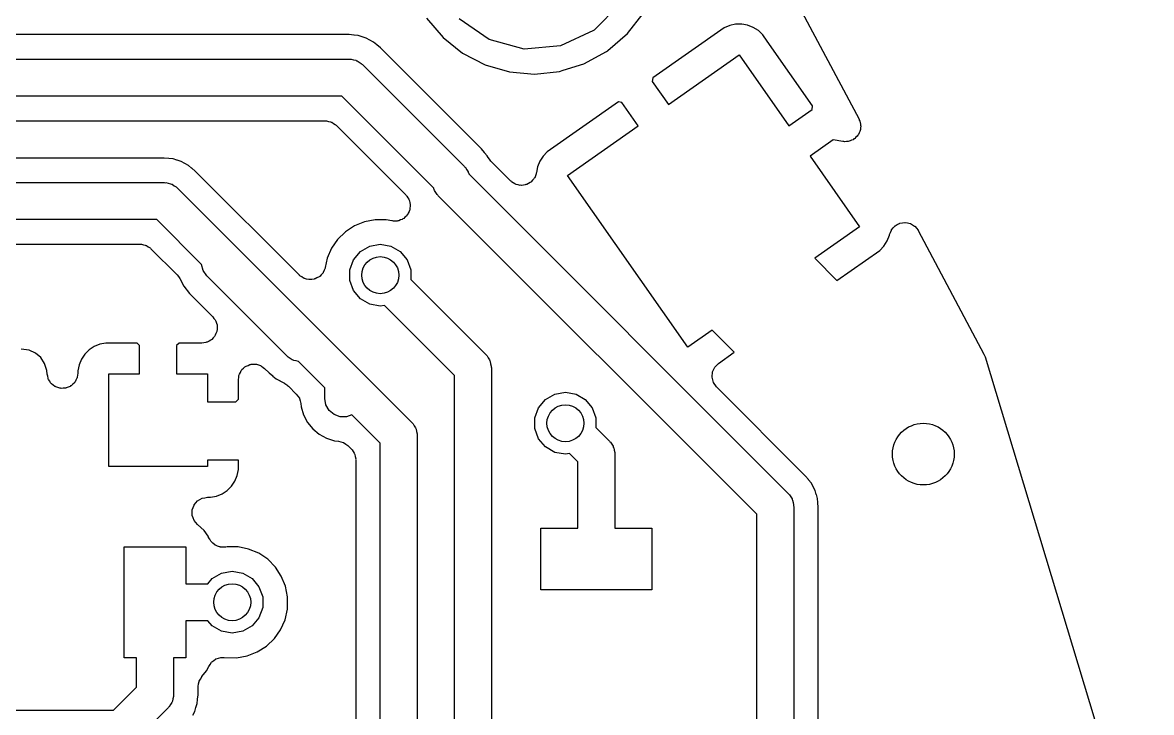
# Model space of a CAD drawing. Extents: x 76 to 124.9, y -113.7 to -66.
# Drawn here: x 114.4 to 123.55, y -83.74 to -78.15 of the extents above; entities that cross this region are included whole.
import ezdxf

# ---------------------------------------------------------------- set-up
doc = ezdxf.new("R2010")
doc.units = 0
doc.header["$MEASUREMENT"] = 0
doc.layers.add('BLACK', color=7, linetype='CONTINUOUS')

msp = doc.modelspace()

# ---------------------------------------------------------------- linework, layer by layer
at = {"layer": 'Black'}
for p, q in [((120.003, -76.7246), (121.179, -78.9354)), ((119.242, -78.0051), (119.033, -78.2138)), ((119.304, -78.2417), (119.431, -78.081)), ((117.675, -78.1179), (117.808, -78.2742)), ((118.181, -78.2915), (117.939, -78.1222)), ((120.086, -78.1973), (119.509, -78.6011)), ((120.131, -78.1774), (120.086, -78.1973)), ((120.179, -78.1668), (120.131, -78.1774)), ((120.228, -78.1657), (120.179, -78.1668)), ((120.276, -78.1743), (120.228, -78.1657)), ((120.322, -78.1921), (120.276, -78.1743)), ((120.364, -78.2186), (120.322, -78.1921)), ((117.049, -78.251), (113.939, -78.251)), ((117.086, -78.2551), (117.049, -78.251)), ((117.087, -78.2551), (117.086, -78.2551)), ((117.087, -78.2553), (117.087, -78.2551)), ((117.121, -78.2587), (117.087, -78.2553)), ((117.152, -78.2687), (117.121, -78.2587)), ((117.153, -78.2688), (117.152, -78.2687)), ((117.154, -78.2691), (117.153, -78.2688)), ((117.186, -78.2789), (117.154, -78.2691)), ((117.215, -78.2949), (117.186, -78.2789)), ((117.808, -78.2742), (117.967, -78.4019)), ((118.466, -78.368), (118.181, -78.2915)), ((119.028, -78.2176), (118.76, -78.3423)), ((119.033, -78.2138), (119.028, -78.2176)), ((119.144, -78.3789), (119.304, -78.2417)), ((120.399, -78.2526), (120.364, -78.2186)), ((120.435, -78.303), (120.399, -78.2526)), ((117.215, -78.2952), (117.215, -78.2949)), ((117.216, -78.2956), (117.215, -78.2952)), ((117.245, -78.3114), (117.216, -78.2956)), ((117.271, -78.3328), (117.245, -78.3114)), ((117.272, -78.3331), (117.271, -78.3328)), ((117.272, -78.3336), (117.272, -78.3331)), ((117.301, -78.3575), (117.272, -78.3336)), ((118.121, -79.1777), (117.301, -78.3575)), ((118.76, -78.3423), (118.466, -78.368)), ((119.133, -78.387), (119.141, -78.3816)), ((119.141, -78.3816), (119.144, -78.3789)), ((120.803, -78.8294), (120.435, -78.303)), ((112.362, -78.45), (117.05, -78.45)), ((117.05, -78.45), (117.057, -78.4511)), ((117.057, -78.4511), (117.063, -78.4506)), ((117.063, -78.4506), (117.082, -78.4556)), ((117.082, -78.4556), (117.101, -78.459)), ((117.101, -78.459), (117.107, -78.4623)), ((117.107, -78.4623), (117.113, -78.4641)), ((117.113, -78.4641), (117.129, -78.4753)), ((117.129, -78.4753), (117.146, -78.4851)), ((117.967, -78.4019), (118.149, -78.496)), ((118.948, -78.4877), (119.133, -78.387)), ((119.635, -78.8177), (120.209, -78.4162)), ((120.209, -78.4162), (120.61, -78.9896)), ((117.146, -78.4851), (117.151, -78.4901)), ((117.151, -78.4901), (117.156, -78.4939)), ((117.156, -78.4939), (117.981, -79.3189)), ((118.149, -78.496), (118.346, -78.5531)), ((118.346, -78.5531), (118.549, -78.571)), ((118.549, -78.571), (118.753, -78.5489)), ((118.753, -78.5489), (118.782, -78.5397)), ((118.782, -78.5397), (118.948, -78.4877)), ((118.782, -78.5397), (118.782, -78.5397)), ((119.509, -78.6011), (119.504, -78.6297)), ((119.504, -78.6297), (119.635, -78.8177)), ((116.988, -78.75), (112.3, -78.75)), ((117.733, -79.4951), (116.988, -78.75)), ((119.229, -78.7967), (118.653, -79.2006)), ((119.258, -78.8018), (119.229, -78.7967)), ((119.39, -78.9898), (119.258, -78.8018)), ((120.798, -78.858), (120.803, -78.8294)), ((120.61, -78.9896), (120.798, -78.858)), ((112.301, -78.949), (116.854, -78.949)), ((116.854, -78.949), (116.859, -78.95)), ((116.859, -78.95), (116.865, -78.9495)), ((116.865, -78.9495), (116.88, -78.9537)), ((116.88, -78.9537), (116.896, -78.9565)), ((116.896, -78.9565), (116.901, -78.9593)), ((116.901, -78.9593), (116.906, -78.9607)), ((116.906, -78.9607), (116.92, -78.9701)), ((116.92, -78.9701), (116.934, -78.9782)), ((116.934, -78.9782), (116.938, -78.9825)), ((116.938, -78.9825), (116.942, -78.9856)), ((116.942, -78.9856), (117.506, -79.5498)), ((118.816, -79.3913), (119.39, -78.9898)), ((121.179, -78.9354), (121.181, -78.9437)), ((121.181, -78.9437), (121.186, -78.9513)), ((121.186, -78.9513), (121.188, -78.9642)), ((121.191, -79.0201), (121.187, -79.0282)), ((121.188, -78.9642), (121.192, -78.9767)), ((121.193, -78.9941), (121.191, -79.007)), ((121.191, -79.007), (121.191, -79.0201)), ((121.192, -78.9767), (121.192, -78.9854)), ((121.192, -78.9854), (121.193, -78.9941)), ((120.97, -79.1037), (120.782, -79.2353)), ((121.047, -79.1172), (120.97, -79.1037)), ((121.055, -79.1172), (121.047, -79.1172)), ((121.064, -79.119), (121.055, -79.1172)), ((121.077, -79.1172), (121.064, -79.119)), ((121.09, -79.1172), (121.077, -79.1172)), ((121.098, -79.1142), (121.09, -79.1172)), ((121.107, -79.113), (121.098, -79.1142)), ((121.119, -79.1068), (121.107, -79.113)), ((121.131, -79.1023), (121.119, -79.1068)), ((121.138, -79.0967), (121.131, -79.1023)), ((121.145, -79.0926), (121.138, -79.0967)), ((121.154, -79.0828), (121.145, -79.0926)), ((121.164, -79.0744), (121.154, -79.0828)), ((121.168, -79.0668), (121.164, -79.0744)), ((121.174, -79.0603), (121.168, -79.0668)), ((121.179, -79.0482), (121.174, -79.0603)), ((121.186, -79.0368), (121.179, -79.0482)), ((121.187, -79.0282), (121.186, -79.0368)), ((118.144, -79.2067), (118.121, -79.1777)), ((118.145, -79.2072), (118.144, -79.2067)), ((118.145, -79.2078), (118.145, -79.2072)), ((118.166, -79.2336), (118.145, -79.2078)), ((118.653, -79.2006), (118.619, -79.2362)), ((115.549, -79.251), (112.356, -79.251)), ((115.586, -79.2551), (115.549, -79.251)), ((115.587, -79.2551), (115.586, -79.2551)), ((115.587, -79.2553), (115.587, -79.2551)), ((115.621, -79.2587), (115.587, -79.2553)), ((115.652, -79.2687), (115.621, -79.2587)), ((115.653, -79.2688), (115.652, -79.2687)), ((115.654, -79.2691), (115.653, -79.2688)), ((115.686, -79.2789), (115.654, -79.2691)), ((115.715, -79.2949), (115.686, -79.2789)), ((115.715, -79.2952), (115.715, -79.2949)), ((115.716, -79.2956), (115.715, -79.2952)), ((115.745, -79.3114), (115.716, -79.2956)), ((118.173, -79.2459), (118.166, -79.2336)), ((118.184, -79.2611), (118.173, -79.2459)), ((118.195, -79.2767), (118.184, -79.2611)), ((118.355, -79.4361), (118.195, -79.2767)), ((118.592, -79.2777), (118.574, -79.3236)), ((118.619, -79.2362), (118.592, -79.2777)), ((120.782, -79.2353), (121.184, -79.8087)), ((115.771, -79.3328), (115.745, -79.3114)), ((115.772, -79.3331), (115.771, -79.3328)), ((115.772, -79.3336), (115.772, -79.3331)), ((115.801, -79.3575), (115.772, -79.3336)), ((116.644, -80.2), (115.801, -79.3575)), ((117.981, -79.3189), (117.985, -79.3243)), ((117.985, -79.3243), (117.99, -79.3286)), ((117.99, -79.3286), (118, -79.3456)), ((118, -79.3456), (118.011, -79.3616)), ((118.011, -79.3616), (118.013, -79.368)), ((118.013, -79.368), (118.016, -79.3737)), ((118.016, -79.3737), (118.017, -79.3799)), ((118.017, -79.3799), (120.606, -81.9689)), ((118.564, -79.3801), (118.557, -79.3949)), ((118.566, -79.3694), (118.564, -79.3746)), ((118.564, -79.3746), (118.564, -79.3801)), ((118.574, -79.3236), (118.566, -79.3694)), ((119.791, -80.7838), (118.816, -79.3913)), ((112.35, -79.45), (115.55, -79.45)), ((115.55, -79.45), (115.557, -79.4511)), ((115.557, -79.4511), (115.563, -79.4506)), ((115.563, -79.4506), (115.582, -79.4556)), ((115.582, -79.4556), (115.601, -79.459)), ((115.601, -79.459), (115.607, -79.4623)), ((115.607, -79.4623), (115.613, -79.4641)), ((115.613, -79.4641), (115.629, -79.4753)), ((115.629, -79.4753), (115.646, -79.4851)), ((118.359, -79.4393), (118.355, -79.4361)), ((118.363, -79.4435), (118.359, -79.4393)), ((118.377, -79.4517), (118.363, -79.4435)), ((118.39, -79.461), (118.377, -79.4517)), ((118.396, -79.4624), (118.39, -79.461)), ((118.4, -79.4652), (118.396, -79.4624)), ((118.416, -79.468), (118.4, -79.4652)), ((118.432, -79.4723), (118.416, -79.468)), ((118.438, -79.4718), (118.432, -79.4723)), ((118.443, -79.4727), (118.438, -79.4718)), ((118.459, -79.4699), (118.443, -79.4727)), ((118.475, -79.4685), (118.459, -79.4699)), ((118.48, -79.4662), (118.475, -79.4685)), ((118.486, -79.4652), (118.48, -79.4662)), ((118.5, -79.457), (118.486, -79.4652)), ((118.515, -79.4501), (118.5, -79.457)), ((118.519, -79.4462), (118.515, -79.4501)), ((118.523, -79.4435), (118.519, -79.4462)), ((118.534, -79.431), (118.523, -79.4435)), ((118.545, -79.4194), (118.534, -79.431)), ((118.548, -79.4144), (118.545, -79.4194)), ((118.551, -79.4102), (118.548, -79.4144)), ((118.557, -79.3949), (118.551, -79.4102)), ((115.646, -79.4851), (115.651, -79.4901)), ((115.651, -79.4901), (115.656, -79.4939)), ((115.656, -79.4939), (117.556, -81.3939)), ((117.506, -79.5498), (117.51, -79.5557)), ((117.51, -79.5557), (117.516, -79.5606)), ((117.516, -79.5606), (117.523, -79.5734)), ((117.523, -79.5734), (117.531, -79.5854)), ((117.734, -79.5013), (117.733, -79.4951)), ((117.737, -79.507), (117.734, -79.5013)), ((117.739, -79.5134), (117.737, -79.507)), ((117.75, -79.5294), (117.739, -79.5134)), ((117.76, -79.5464), (117.75, -79.5294)), ((117.765, -79.5507), (117.76, -79.5464)), ((117.769, -79.5561), (117.765, -79.5507)), ((120.35, -82.1371), (117.769, -79.5561)), ((117.531, -79.5854), (117.533, -79.5924)), ((117.533, -79.5924), (117.536, -79.5987)), ((117.536, -79.5987), (117.539, -79.6132)), ((117.539, -79.6132), (117.542, -79.6273)), ((117.54, -79.656), (117.539, -79.6706)), ((117.543, -79.6417), (117.54, -79.656)), ((117.542, -79.6273), (117.542, -79.6345)), ((117.542, -79.6345), (117.543, -79.6417)), ((115.488, -79.75), (112.412, -79.75)), ((115.851, -80.1127), (115.488, -79.75)), ((117.259, -79.7507), (117.173, -79.7672)), ((117.347, -79.7513), (117.259, -79.7507)), ((117.393, -79.7606), (117.347, -79.7513)), ((117.463, -79.7528), (117.45, -79.7589)), ((117.477, -79.7482), (117.463, -79.7528)), ((117.483, -79.7437), (117.477, -79.7482)), ((117.49, -79.7406), (117.483, -79.7437)), ((117.5, -79.7303), (117.49, -79.7406)), ((117.511, -79.7212), (117.5, -79.7303)), ((117.515, -79.715), (117.511, -79.7212)), ((117.52, -79.7099), (117.515, -79.715)), ((117.526, -79.6967), (117.52, -79.7099)), ((117.534, -79.6842), (117.526, -79.6967)), ((117.536, -79.6771), (117.534, -79.6842)), ((117.539, -79.6706), (117.536, -79.6771)), ((117.017, -79.8484), (116.954, -79.91)), ((117.091, -79.8002), (117.017, -79.8484)), ((117.173, -79.7672), (117.091, -79.8002)), ((117.4, -79.7609), (117.393, -79.7606)), ((117.407, -79.7627), (117.4, -79.7609)), ((117.422, -79.7615), (117.407, -79.7627)), ((117.436, -79.7619), (117.422, -79.7615)), ((117.443, -79.7596), (117.436, -79.7619)), ((117.45, -79.7589), (117.443, -79.7596)), ((121.184, -79.8087), (120.82, -80.0632)), ((121.434, -79.8537), (121.441, -79.8354)), ((121.441, -79.8354), (121.442, -79.8337)), ((121.442, -79.8337), (121.443, -79.8316)), ((121.443, -79.8316), (121.456, -79.8171)), ((121.456, -79.8171), (121.469, -79.8021)), ((121.469, -79.8021), (121.47, -79.801)), ((121.47, -79.801), (121.472, -79.7994)), ((121.472, -79.7994), (121.489, -79.7902)), ((121.489, -79.7902), (121.506, -79.7804)), ((121.506, -79.7804), (121.508, -79.78)), ((121.508, -79.78), (121.51, -79.779)), ((121.51, -79.779), (121.53, -79.7763)), ((121.53, -79.7763), (121.549, -79.7729)), ((121.549, -79.7729), (121.551, -79.7732)), ((121.551, -79.7732), (121.553, -79.7729)), ((121.553, -79.7729), (121.572, -79.777)), ((121.572, -79.777), (121.592, -79.7804)), ((121.592, -79.7804), (121.594, -79.7815)), ((121.594, -79.7815), (121.596, -79.782)), ((121.596, -79.782), (121.612, -79.7923)), ((121.612, -79.7923), (121.629, -79.8021)), ((121.629, -79.8021), (121.631, -79.8038)), ((121.631, -79.8038), (121.633, -79.805)), ((121.633, -79.805), (121.645, -79.8204)), ((121.645, -79.8204), (121.657, -79.8354)), ((121.657, -79.8354), (121.658, -79.8374)), ((121.658, -79.8374), (121.659, -79.8392)), ((121.659, -79.8392), (122.191, -80.8401)), ((116.954, -79.91), (116.905, -79.9826)), ((121.381, -79.9638), (121.408, -79.9223)), ((121.408, -79.9223), (121.426, -79.8764)), ((121.426, -79.8762), (121.427, -79.8741)), ((121.426, -79.8764), (121.426, -79.8762)), ((121.427, -79.8719), (121.434, -79.8537)), ((121.427, -79.8741), (121.427, -79.8719)), ((112.546, -79.949), (115.354, -79.949)), ((115.354, -79.949), (115.359, -79.95)), ((115.359, -79.95), (115.365, -79.9495)), ((115.365, -79.9495), (115.38, -79.9537)), ((115.38, -79.9537), (115.396, -79.9565)), ((115.396, -79.9565), (115.401, -79.9593)), ((115.401, -79.9593), (115.406, -79.9607)), ((115.406, -79.9607), (115.42, -79.9701)), ((115.42, -79.9701), (115.434, -79.9782)), ((115.434, -79.9782), (115.438, -79.9825)), ((115.438, -79.9825), (115.442, -79.9856)), ((115.442, -79.9856), (115.653, -80.1964)), ((116.905, -79.9826), (116.87, -80.0636)), ((117.083, -80.0745), (117.139, -80.0078)), ((117.139, -80.0078), (117.214, -79.9642)), ((117.214, -79.9642), (117.3, -79.949)), ((117.3, -79.949), (117.386, -79.9642)), ((117.386, -79.9642), (117.461, -80.0078)), ((117.461, -80.0078), (117.517, -80.0745)), ((121, -80.2427), (121.347, -79.9994)), ((121.347, -79.9994), (121.381, -79.9638)), ((115.851, -80.1131), (115.851, -80.1127)), ((115.864, -80.1634), (115.851, -80.1131)), ((116.87, -80.0636), (116.854, -80.1376)), ((117.053, -80.1564), (117.083, -80.0745)), ((117.517, -80.0745), (117.547, -80.1564)), ((120.82, -80.0632), (121, -80.2427)), ((115.653, -80.1964), (115.664, -80.212)), ((115.664, -80.212), (115.675, -80.2272)), ((115.894, -80.2061), (115.864, -80.1634)), ((116.544, -80.8561), (115.894, -80.2061)), ((116.646, -80.2019), (116.644, -80.2)), ((116.648, -80.2045), (116.646, -80.2019)), ((116.664, -80.2143), (116.648, -80.2045)), ((116.679, -80.2249), (116.664, -80.2143)), ((116.804, -80.214), (116.787, -80.2218)), ((116.806, -80.2117), (116.804, -80.214)), ((116.809, -80.2101), (116.806, -80.2117)), ((116.821, -80.1964), (116.809, -80.2101)), ((116.834, -80.1833), (116.821, -80.1964)), ((116.836, -80.1803), (116.834, -80.1833)), ((116.838, -80.1778), (116.836, -80.1803)), ((116.845, -80.1607), (116.838, -80.1778)), ((116.853, -80.144), (116.845, -80.1607)), ((116.854, -80.1376), (116.853, -80.1407)), ((116.853, -80.1407), (116.853, -80.144)), ((117.053, -80.2436), (117.053, -80.1564)), ((117.547, -80.1564), (117.547, -80.235)), ((115.675, -80.2272), (115.708, -80.2898)), ((115.708, -80.2898), (115.754, -80.3473)), ((116.682, -80.2257), (116.679, -80.2249)), ((116.685, -80.2275), (116.682, -80.2257)), ((116.703, -80.2313), (116.685, -80.2275)), ((116.721, -80.2361), (116.703, -80.2313)), ((116.724, -80.2358), (116.721, -80.2361)), ((116.728, -80.2365), (116.724, -80.2358)), ((116.746, -80.234), (116.728, -80.2365)), ((116.764, -80.2323), (116.746, -80.234)), ((116.767, -80.2309), (116.764, -80.2323)), ((116.771, -80.2305), (116.767, -80.2309)), ((116.787, -80.2218), (116.771, -80.2305)), ((117.083, -80.3255), (117.053, -80.2436)), ((117.547, -80.235), (118.156, -80.8439)), ((115.754, -80.3473), (115.943, -80.5366)), ((117.139, -80.3922), (117.083, -80.3255)), ((117.214, -80.4358), (117.139, -80.3922)), ((117.3, -80.451), (117.214, -80.4358)), ((117.333, -80.4451), (117.3, -80.451)), ((117.9, -81.0121), (117.333, -80.4451)), ((115.943, -80.5366), (115.952, -80.55)), ((115.952, -80.55), (115.963, -80.5625)), ((115.963, -80.5625), (115.965, -80.5677)), ((115.965, -80.5677), (115.968, -80.5722)), ((115.968, -80.5722), (115.972, -80.588)), ((115.975, -80.6574), (115.968, -80.6722)), ((115.972, -80.588), (115.978, -80.6033)), ((115.976, -80.6519), (115.975, -80.6574)), ((115.978, -80.6467), (115.976, -80.6519)), ((115.978, -80.6033), (115.978, -80.6088)), ((115.978, -80.6088), (115.979, -80.6141)), ((115.979, -80.6141), (115.978, -80.6304)), ((115.978, -80.6304), (115.978, -80.6467)), ((119.989, -80.6457), (119.791, -80.7838)), ((120.168, -80.8252), (119.989, -80.6457)), ((115.027, -80.7596), (114.982, -80.7785)), ((115.075, -80.75), (115.027, -80.7596)), ((115.329, -80.75), (115.075, -80.75)), ((115.35, -80.7705), (115.329, -80.75)), ((115.671, -80.75), (115.65, -80.7705)), ((115.855, -80.75), (115.671, -80.75)), ((115.871, -80.7472), (115.855, -80.75)), ((115.887, -80.7457), (115.871, -80.7472)), ((115.892, -80.7434), (115.887, -80.7457)), ((115.897, -80.7425), (115.892, -80.7434)), ((115.912, -80.7343), (115.897, -80.7425)), ((115.926, -80.7274), (115.912, -80.7343)), ((115.93, -80.7235), (115.926, -80.7274)), ((115.935, -80.7208), (115.93, -80.7235)), ((115.946, -80.7082), (115.935, -80.7208)), ((115.957, -80.6967), (115.946, -80.7082)), ((115.959, -80.6917), (115.957, -80.6967)), ((115.963, -80.6875), (115.959, -80.6917)), ((115.968, -80.6722), (115.963, -80.6875)), ((114.456, -80.8086), (114.391, -80.7994)), ((114.507, -80.8316), (114.456, -80.8086)), ((114.549, -80.868), (114.507, -80.8316)), ((114.906, -80.8406), (114.878, -80.8816)), ((114.941, -80.8058), (114.906, -80.8406)), ((114.982, -80.7785), (114.941, -80.8058)), ((115.35, -81), (115.35, -80.7705)), ((115.65, -80.7705), (115.65, -81)), ((118.156, -80.8439), (118.16, -80.8493)), ((118.16, -80.8493), (118.165, -80.8536)), ((118.165, -80.8536), (118.175, -80.8706)), ((120.041, -80.9145), (120.168, -80.8252)), ((122.191, -80.8401), (122.195, -80.8518)), ((122.195, -80.8518), (122.201, -80.8627)), ((114.58, -80.9148), (114.549, -80.868)), ((114.598, -80.9721), (114.58, -80.9148)), ((114.86, -80.9271), (114.85, -80.9754)), ((114.878, -80.8816), (114.86, -80.9271)), ((116.192, -80.9545), (116.203, -80.9429)), ((116.203, -80.9429), (116.208, -80.9406)), ((116.208, -80.9406), (116.213, -80.9371)), ((116.213, -80.9371), (116.228, -80.9315)), ((116.228, -80.9315), (116.243, -80.9246)), ((116.243, -80.9246), (116.248, -80.9241)), ((116.248, -80.9241), (116.253, -80.9222)), ((116.253, -80.9222), (116.27, -80.9222)), ((116.27, -80.9222), (116.286, -80.9208)), ((116.286, -80.9208), (116.291, -80.9222)), ((116.291, -80.9222), (116.297, -80.9222)), ((116.297, -80.9222), (116.312, -80.9278)), ((116.312, -80.9278), (116.328, -80.932)), ((116.328, -80.932), (116.332, -80.9352)), ((116.332, -80.9352), (116.338, -80.9371)), ((116.338, -80.9371), (116.35, -80.9476)), ((116.549, -80.8599), (116.544, -80.8561)), ((116.554, -80.8649), (116.549, -80.8599)), ((116.571, -80.8747), (116.554, -80.8649)), ((116.587, -80.8859), (116.571, -80.8747)), ((116.593, -80.8877), (116.587, -80.8859)), ((116.599, -80.891), (116.593, -80.8877)), ((116.618, -80.8944), (116.599, -80.891)), ((116.637, -80.8994), (116.618, -80.8944)), ((116.85, -81.1121), (116.637, -80.8994)), ((116.637, -80.8994), (116.637, -80.8994)), ((118.175, -80.8706), (118.186, -80.8866)), ((118.186, -80.8866), (118.188, -80.893)), ((118.188, -80.893), (118.191, -80.8987)), ((118.191, -80.8987), (118.194, -80.918)), ((118.194, -80.918), (118.199, -80.9369)), ((118.199, -80.9369), (118.199, -80.9435)), ((118.199, -80.9435), (118.2, -80.95)), ((119.991, -80.9845), (120.01, -80.9452)), ((120.01, -80.9452), (120.041, -80.9145)), ((122.201, -80.8627), (123.548, -85.3249)), ((114.6, -81.0028), (114.598, -80.9721)), ((114.605, -81.0191), (114.6, -81.0028)), ((114.608, -81.0356), (114.605, -81.0191)), ((114.61, -81.04), (114.608, -81.0356)), ((114.842, -81.0356), (114.834, -81.0502)), ((114.843, -81.0307), (114.842, -81.0356)), ((114.845, -81.0262), (114.843, -81.0307)), ((114.847, -81.0094), (114.845, -81.0262)), ((114.85, -80.9929), (114.847, -81.0094)), ((114.85, -80.9754), (114.85, -80.9929)), ((115.1, -81.75), (115.1, -81)), ((115.1, -81), (115.35, -81)), ((115.65, -81), (115.9, -81)), ((115.9, -81), (115.9, -81.225)), ((116.15, -81.0453), (116.153, -81.0293)), ((116.153, -81.0293), (116.154, -81.013)), ((116.154, -81.013), (116.157, -81.008)), ((116.157, -81.008), (116.158, -81.0026)), ((116.158, -81.0026), (116.166, -80.9884)), ((116.166, -80.9884), (116.173, -80.9736)), ((116.173, -80.9736), (116.176, -80.9698)), ((116.176, -80.9698), (116.179, -80.965)), ((116.179, -80.965), (116.192, -80.9545)), ((116.35, -80.9476), (116.363, -80.9569)), ((116.363, -80.9569), (116.399, -80.9925)), ((116.399, -80.9925), (116.428, -81.0164)), ((116.428, -81.0164), (116.428, -81.0169)), ((116.428, -81.0169), (116.429, -81.0172)), ((116.429, -81.0172), (116.455, -81.0387)), ((117.9, -85.7379), (117.9, -81.0121)), ((118.2, -80.95), (118.2, -85.8)), ((119.988, -81.0262), (119.991, -80.9845)), ((119.988, -81.0278), (119.988, -81.0262)), ((119.999, -81.0697), (119.988, -81.0278)), ((114.611, -81.0448), (114.61, -81.04)), ((114.621, -81.0587), (114.611, -81.0448)), ((114.629, -81.0732), (114.621, -81.0587)), ((114.633, -81.0765), (114.629, -81.0732)), ((114.636, -81.0806), (114.633, -81.0765)), ((114.65, -81.0903), (114.636, -81.0806)), ((114.663, -81.1011), (114.65, -81.0903)), ((114.667, -81.1029), (114.663, -81.1011)), ((114.671, -81.1058), (114.667, -81.1029)), ((114.688, -81.1102), (114.671, -81.1058)), ((114.703, -81.116), (114.688, -81.1102)), ((114.708, -81.116), (114.703, -81.116)), ((114.713, -81.1173), (114.708, -81.116)), ((114.73, -81.116), (114.713, -81.1173)), ((114.747, -81.116), (114.73, -81.116)), ((114.751, -81.1143), (114.747, -81.116)), ((114.756, -81.1139), (114.751, -81.1143)), ((114.772, -81.1069), (114.756, -81.1139)), ((114.788, -81.1011), (114.772, -81.1069)), ((114.791, -81.0979), (114.788, -81.1011)), ((114.796, -81.0958), (114.791, -81.0979)), ((114.808, -81.084), (114.796, -81.0958)), ((114.821, -81.0732), (114.808, -81.084)), ((114.823, -81.0689), (114.821, -81.0732)), ((114.827, -81.0654), (114.823, -81.0689)), ((114.834, -81.0502), (114.827, -81.0654)), ((116.15, -81.2045), (116.15, -81.0453)), ((116.455, -81.0387), (116.484, -81.0544)), ((116.484, -81.0544), (116.485, -81.0548)), ((116.485, -81.0548), (116.485, -81.0551)), ((116.485, -81.0551), (116.519, -81.0734)), ((116.519, -81.0734), (116.519, -81.0736)), ((116.519, -81.0736), (116.521, -81.0748)), ((116.521, -81.0748), (116.522, -81.0754)), ((116.522, -81.0754), (116.525, -81.0762)), ((116.525, -81.0762), (116.526, -81.0767)), ((116.526, -81.0767), (116.534, -81.0831)), ((116.534, -81.0831), (116.542, -81.0874)), ((116.542, -81.0874), (116.547, -81.093)), ((116.547, -81.093), (116.555, -81.0985)), ((116.555, -81.0985), (116.619, -81.163)), ((116.85, -81.2), (116.85, -81.1121)), ((120.024, -81.1053), (119.999, -81.0697)), ((120.746, -81.8277), (120.024, -81.1053)), ((116.129, -81.225), (116.15, -81.2045)), ((116.619, -81.163), (116.632, -81.1803)), ((116.632, -81.1803), (116.644, -81.1974)), ((116.644, -81.1974), (116.644, -81.198)), ((116.644, -81.198), (116.644, -81.1985)), ((116.644, -81.1985), (116.65, -81.219)), ((116.65, -81.219), (116.655, -81.2392)), ((116.859, -81.2513), (116.85, -81.2)), ((118.583, -81.2745), (118.639, -81.2078)), ((118.639, -81.2078), (118.714, -81.1642)), ((118.714, -81.1642), (118.8, -81.149)), ((118.8, -81.149), (118.886, -81.1642)), ((118.886, -81.1642), (118.961, -81.2078)), ((118.961, -81.2078), (119.017, -81.2745)), ((115.9, -81.225), (116.129, -81.225)), ((116.655, -81.2392), (116.658, -81.2677)), ((116.658, -81.2677), (116.678, -81.3328)), ((116.885, -81.2964), (116.859, -81.2513)), ((116.925, -81.3299), (116.885, -81.2964)), ((118.553, -81.3564), (118.583, -81.2745)), ((119.017, -81.2745), (119.047, -81.3564)), ((116.678, -81.3328), (116.71, -81.3928)), ((116.71, -81.3928), (116.753, -81.4455)), ((116.974, -81.3477), (116.925, -81.3299)), ((117.026, -81.3477), (116.974, -81.3477)), ((117.07, -81.3318), (117.026, -81.3477)), ((117.3, -81.5621), (117.07, -81.3318)), ((117.556, -81.3939), (117.56, -81.3993)), ((117.56, -81.3993), (117.565, -81.4036)), ((117.565, -81.4036), (117.575, -81.4206)), ((118.553, -81.4436), (118.553, -81.3564)), ((119.047, -81.3564), (119.047, -81.435)), ((116.753, -81.4455), (116.805, -81.4888)), ((116.805, -81.4888), (116.865, -81.5212)), ((117.575, -81.4206), (117.586, -81.4366)), ((117.586, -81.4366), (117.588, -81.443)), ((117.588, -81.443), (117.591, -81.4487)), ((117.591, -81.4487), (117.594, -81.468)), ((117.594, -81.468), (117.599, -81.4869)), ((117.599, -81.4869), (117.599, -81.4935)), ((117.599, -81.4935), (117.6, -81.5)), ((118.583, -81.5255), (118.553, -81.4436)), ((119.047, -81.435), (119.156, -81.5439)), ((116.865, -81.5212), (116.93, -81.5413)), ((116.93, -81.5413), (116.962, -81.5446)), ((116.962, -81.5446), (116.981, -81.5503)), ((116.981, -81.5503), (117.001, -81.5556)), ((117.001, -81.5556), (117.002, -81.5563)), ((117.002, -81.5563), (117.003, -81.5566)), ((117.003, -81.5566), (117.02, -81.5687)), ((117.02, -81.5687), (117.037, -81.5805)), ((117.037, -81.5805), (117.064, -81.6079)), ((117.3, -81.65), (117.3, -81.5621)), ((117.6, -81.5), (117.6, -81.65)), ((118.639, -81.5922), (118.583, -81.5255)), ((119.156, -81.5439), (119.16, -81.5493)), ((119.16, -81.5493), (119.165, -81.5536)), ((119.165, -81.5536), (119.175, -81.5706)), ((119.175, -81.5706), (119.186, -81.5866)), ((119.186, -81.5866), (119.188, -81.593)), ((117.064, -81.6079), (117.068, -81.6125)), ((117.068, -81.6125), (117.072, -81.616)), ((117.072, -81.616), (117.08, -81.6301)), ((117.08, -81.6301), (117.089, -81.6435)), ((117.089, -81.6435), (117.091, -81.6488)), ((117.091, -81.6488), (117.093, -81.6536)), ((117.093, -81.6536), (117.096, -81.6697)), ((117.096, -81.6697), (117.101, -81.6854)), ((117.3, -85.4879), (117.3, -81.65)), ((117.6, -81.65), (117.6, -85.55)), ((118.714, -81.6358), (118.639, -81.5922)), ((118.8, -81.651), (118.714, -81.6358)), ((118.833, -81.6451), (118.8, -81.651)), ((118.9, -81.7121), (118.833, -81.6451)), ((119.188, -81.593), (119.191, -81.5987)), ((119.191, -81.5987), (119.194, -81.618)), ((119.194, -81.618), (119.199, -81.6369)), ((119.199, -81.6369), (119.199, -81.6435)), ((119.199, -81.6435), (119.2, -81.65)), ((119.2, -81.65), (119.2, -82.25)), ((115.9, -81.75), (115.1, -81.75)), ((116.15, -81.7), (115.9, -81.7)), ((115.9, -81.7), (115.9, -81.75)), ((116.15, -81.7746), (116.15, -81.7)), ((117.101, -81.6854), (117.1, -81.6909)), ((117.1, -81.6909), (117.101, -81.6963)), ((117.101, -81.6963), (117.101, -85.392)), ((118.9, -82.25), (118.9, -81.7121)), ((116.122, -81.8684), (116.14, -81.8229)), ((116.14, -81.8229), (116.15, -81.7746)), ((120.769, -81.8567), (120.746, -81.8277)), ((120.77, -81.8572), (120.769, -81.8567)), ((120.77, -81.8577), (120.77, -81.8572)), ((120.791, -81.8836), (120.77, -81.8577)), ((116.018, -81.9715), (116.059, -81.9442)), ((116.059, -81.9442), (116.094, -81.9094)), ((116.094, -81.9094), (116.122, -81.8684)), ((120.807, -81.9132), (120.791, -81.8836)), ((120.807, -81.9137), (120.807, -81.9132)), ((120.807, -81.9144), (120.807, -81.9137)), ((120.823, -81.9439), (120.807, -81.9144)), ((120.832, -81.9759), (120.823, -81.9439)), ((115.805, -82.0455), (115.819, -82.0292)), ((115.819, -82.029), (115.82, -82.0286)), ((115.819, -82.0292), (115.819, -82.029)), ((115.82, -82.0286), (115.838, -82.0182)), ((115.838, -82.0182), (115.857, -82.0075)), ((115.857, -82.0072), (115.878, -82.0037)), ((115.857, -82.0075), (115.857, -82.0072)), ((115.857, -82.0075), (115.857, -82.0075)), ((115.878, -82.0037), (115.899, -82)), ((115.899, -82), (115.925, -82)), ((115.925, -82), (115.973, -81.9904)), ((115.973, -81.9904), (116.018, -81.9715)), ((120.606, -81.9689), (120.61, -81.9743)), ((120.61, -81.9743), (120.615, -81.9786)), ((120.615, -81.9786), (120.625, -81.9956)), ((120.625, -81.9956), (120.636, -82.0116)), ((120.636, -82.0116), (120.638, -82.018)), ((120.638, -82.018), (120.641, -82.0237)), ((120.641, -82.0237), (120.644, -82.043)), ((120.644, -82.043), (120.649, -82.0619)), ((120.833, -81.9765), (120.832, -81.9759)), ((120.833, -81.9771), (120.833, -81.9765)), ((120.842, -82.0091), (120.833, -81.9771)), ((120.845, -82.0423), (120.842, -82.0091)), ((120.845, -82.043), (120.845, -82.0423)), ((120.845, -82.0436), (120.845, -82.043)), ((120.849, -82.0811), (120.845, -82.0436)), ((115.776, -82.1023), (115.784, -82.0825)), ((115.776, -82.1028), (115.776, -82.1023)), ((115.776, -82.1033), (115.776, -82.1028)), ((115.776, -82.1246), (115.776, -82.1033)), ((115.776, -82.1458), (115.776, -82.1246)), ((115.784, -82.0825), (115.791, -82.0625)), ((115.791, -82.0617), (115.805, -82.0455)), ((115.791, -82.0621), (115.791, -82.0617)), ((115.791, -82.0625), (115.791, -82.0621)), ((120.649, -82.0619), (120.649, -82.0685)), ((120.649, -82.0685), (120.65, -82.075)), ((120.65, -82.075), (120.65, -84.075)), ((120.849, -84.0742), (120.849, -82.0811)), ((115.776, -82.1462), (115.776, -82.1458)), ((115.776, -82.1467), (115.776, -82.1462)), ((115.783, -82.1666), (115.776, -82.1467)), ((115.791, -82.1867), (115.783, -82.1666)), ((115.791, -82.187), (115.791, -82.1867)), ((115.791, -82.1875), (115.791, -82.187)), ((115.805, -82.2037), (115.791, -82.1875)), ((115.818, -82.2201), (115.805, -82.2037)), ((115.874, -82.268), (115.818, -82.2201)), ((120.35, -84.0129), (120.35, -82.1371)), ((115.905, -82.3148), (115.874, -82.268)), ((115.906, -82.3169), (115.905, -82.3148)), ((115.908, -82.3204), (115.906, -82.3169)), ((118.6, -82.75), (118.6, -82.25)), ((118.6, -82.25), (118.9, -82.25)), ((119.2, -82.25), (119.5, -82.25)), ((119.5, -82.25), (119.5, -82.75)), ((115.225, -83.3), (115.225, -82.4)), ((115.225, -82.4), (115.725, -82.4)), ((115.725, -82.4), (115.725, -82.7)), ((115.908, -82.3243), (115.908, -82.3204)), ((115.918, -82.3396), (115.908, -82.3243)), ((115.926, -82.3555), (115.918, -82.3396)), ((115.929, -82.3582), (115.926, -82.3555)), ((115.931, -82.3616), (115.929, -82.3582)), ((115.944, -82.3728), (115.931, -82.3616)), ((115.958, -82.385), (115.944, -82.3728)), ((115.961, -82.3865), (115.958, -82.385)), ((115.964, -82.389), (115.961, -82.3865)), ((115.981, -82.3949), (115.964, -82.389)), ((115.998, -82.4018), (115.981, -82.3949)), ((116.002, -82.402), (115.998, -82.4018)), ((116.005, -82.4033), (116.002, -82.402)), ((116.023, -82.403), (116.005, -82.4033)), ((116.041, -82.4039), (116.023, -82.403)), ((116.045, -82.4027), (116.041, -82.4039)), ((116.049, -82.4027), (116.045, -82.4027)), ((116.059, -82.4007), (116.049, -82.4027)), ((116.147, -82.4013), (116.059, -82.4007)), ((116.233, -82.419), (116.147, -82.4013)), ((116.315, -82.4531), (116.233, -82.419)), ((116.388, -82.5024), (116.315, -82.4531)), ((116.45, -82.5648), (116.388, -82.5024)), ((116.498, -82.6382), (116.45, -82.5648)), ((115.903, -82.7), (115.939, -82.6578)), ((115.939, -82.6578), (116.014, -82.6142)), ((116.014, -82.6142), (116.1, -82.599)), ((116.1, -82.599), (116.186, -82.6142)), ((116.186, -82.6142), (116.261, -82.6578)), ((116.261, -82.6578), (116.317, -82.7245)), ((116.532, -82.7196), (116.498, -82.6382)), ((115.725, -82.7), (115.903, -82.7)), ((116.317, -82.7245), (116.347, -82.8064)), ((116.549, -82.8051), (116.532, -82.7196)), ((119.5, -82.75), (118.6, -82.75)), ((116.347, -82.8064), (116.347, -82.8936)), ((116.547, -82.9074), (116.549, -82.8051)), ((116.347, -82.8936), (116.317, -82.9755)), ((116.528, -82.9924), (116.547, -82.9074)), ((115.903, -83), (115.725, -83)), ((115.725, -83), (115.725, -83.3)), ((115.939, -83.0422), (115.903, -83)), ((116.014, -83.0858), (115.939, -83.0422)), ((116.261, -83.0422), (116.186, -83.0858)), ((116.317, -82.9755), (116.261, -83.0422)), ((116.492, -83.0729), (116.528, -82.9924)), ((116.1, -83.101), (116.014, -83.0858)), ((116.186, -83.0858), (116.1, -83.101)), ((116.442, -83.1448), (116.492, -83.0729)), ((116.303, -83.2527), (116.378, -83.2055)), ((116.378, -83.2055), (116.442, -83.1448)), ((115.325, -83.3), (115.225, -83.3)), ((115.325, -83.5379), (115.325, -83.3)), ((115.725, -83.3), (115.625, -83.3)), ((115.625, -83.3), (115.625, -83.6)), ((115.934, -83.3338), (115.951, -83.3223)), ((115.951, -83.3223), (115.966, -83.3102)), ((115.966, -83.3102), (115.968, -83.3096)), ((115.968, -83.3096), (115.97, -83.3084)), ((115.97, -83.3084), (115.989, -83.3031)), ((115.989, -83.3031), (116.007, -83.2971)), ((116.007, -83.2971), (116.01, -83.2972)), ((116.01, -83.2972), (116.012, -83.2967)), ((116.012, -83.2967), (116.031, -83.2981)), ((116.031, -83.2981), (116.032, -83.2981)), ((116.032, -83.2981), (116.034, -83.2977)), ((116.034, -83.2977), (116.135, -83.2998)), ((116.135, -83.2998), (116.221, -83.2846)), ((116.221, -83.2846), (116.303, -83.2527)), ((115.854, -83.453), (115.893, -83.4067)), ((115.893, -83.4067), (115.91, -83.3697)), ((115.91, -83.3697), (115.921, -83.3534)), ((115.921, -83.3534), (115.932, -83.3367)), ((115.932, -83.3367), (115.933, -83.3355)), ((115.933, -83.3355), (115.934, -83.3338)), ((115.828, -83.5123), (115.832, -83.4913)), ((115.832, -83.4904), (115.843, -83.4722)), ((115.832, -83.4909), (115.832, -83.4904)), ((115.832, -83.4913), (115.832, -83.4909)), ((115.843, -83.4722), (115.853, -83.4537)), ((115.853, -83.4537), (115.854, -83.4534)), ((115.854, -83.4534), (115.854, -83.453)), ((115.138, -83.725), (115.325, -83.5379)), ((115.824, -83.5331), (115.828, -83.5123)), ((115.824, -83.5336), (115.824, -83.5331)), ((115.824, -83.5341), (115.824, -83.5336)), ((115.824, -83.5992), (115.824, -83.5341)), ((115.6, -83.6794), (115.59, -83.6964)), ((115.611, -83.6634), (115.6, -83.6794)), ((115.613, -83.657), (115.611, -83.6634)), ((115.616, -83.6513), (115.613, -83.657)), ((115.619, -83.632), (115.616, -83.6513)), ((115.624, -83.6131), (115.619, -83.632)), ((115.625, -83.6), (115.624, -83.6065)), ((115.624, -83.6065), (115.624, -83.6131)), ((115.806, -83.7024), (115.816, -83.6707)), ((115.816, -83.6707), (115.82, -83.6375)), ((115.82, -83.6362), (115.824, -83.5992)), ((115.82, -83.6368), (115.82, -83.6362)), ((115.82, -83.6375), (115.82, -83.6368)), ((113.687, -83.725), (115.138, -83.725)), ((115.581, -83.7061), (115.306, -83.9811)), ((115.585, -83.7007), (115.581, -83.7061)), ((115.59, -83.6964), (115.585, -83.7007)), ((115.78, -83.7648), (115.796, -83.7356)), ((115.796, -83.7356), (115.806, -83.7037)), ((115.806, -83.7031), (115.806, -83.7024)), ((115.806, -83.7037), (115.806, -83.7031))]:
    msp.add_line(p, q, dxfattribs=at)
for centre, radius in [((117.3, -80.2), 0.15), ((118.8, -81.4), 0.15), ((121.7, -81.65), 0.25), ((116.1, -82.85), 0.15)]:
    msp.add_circle(centre, radius, dxfattribs=at)

doc.saveas('drawing.dxf')
